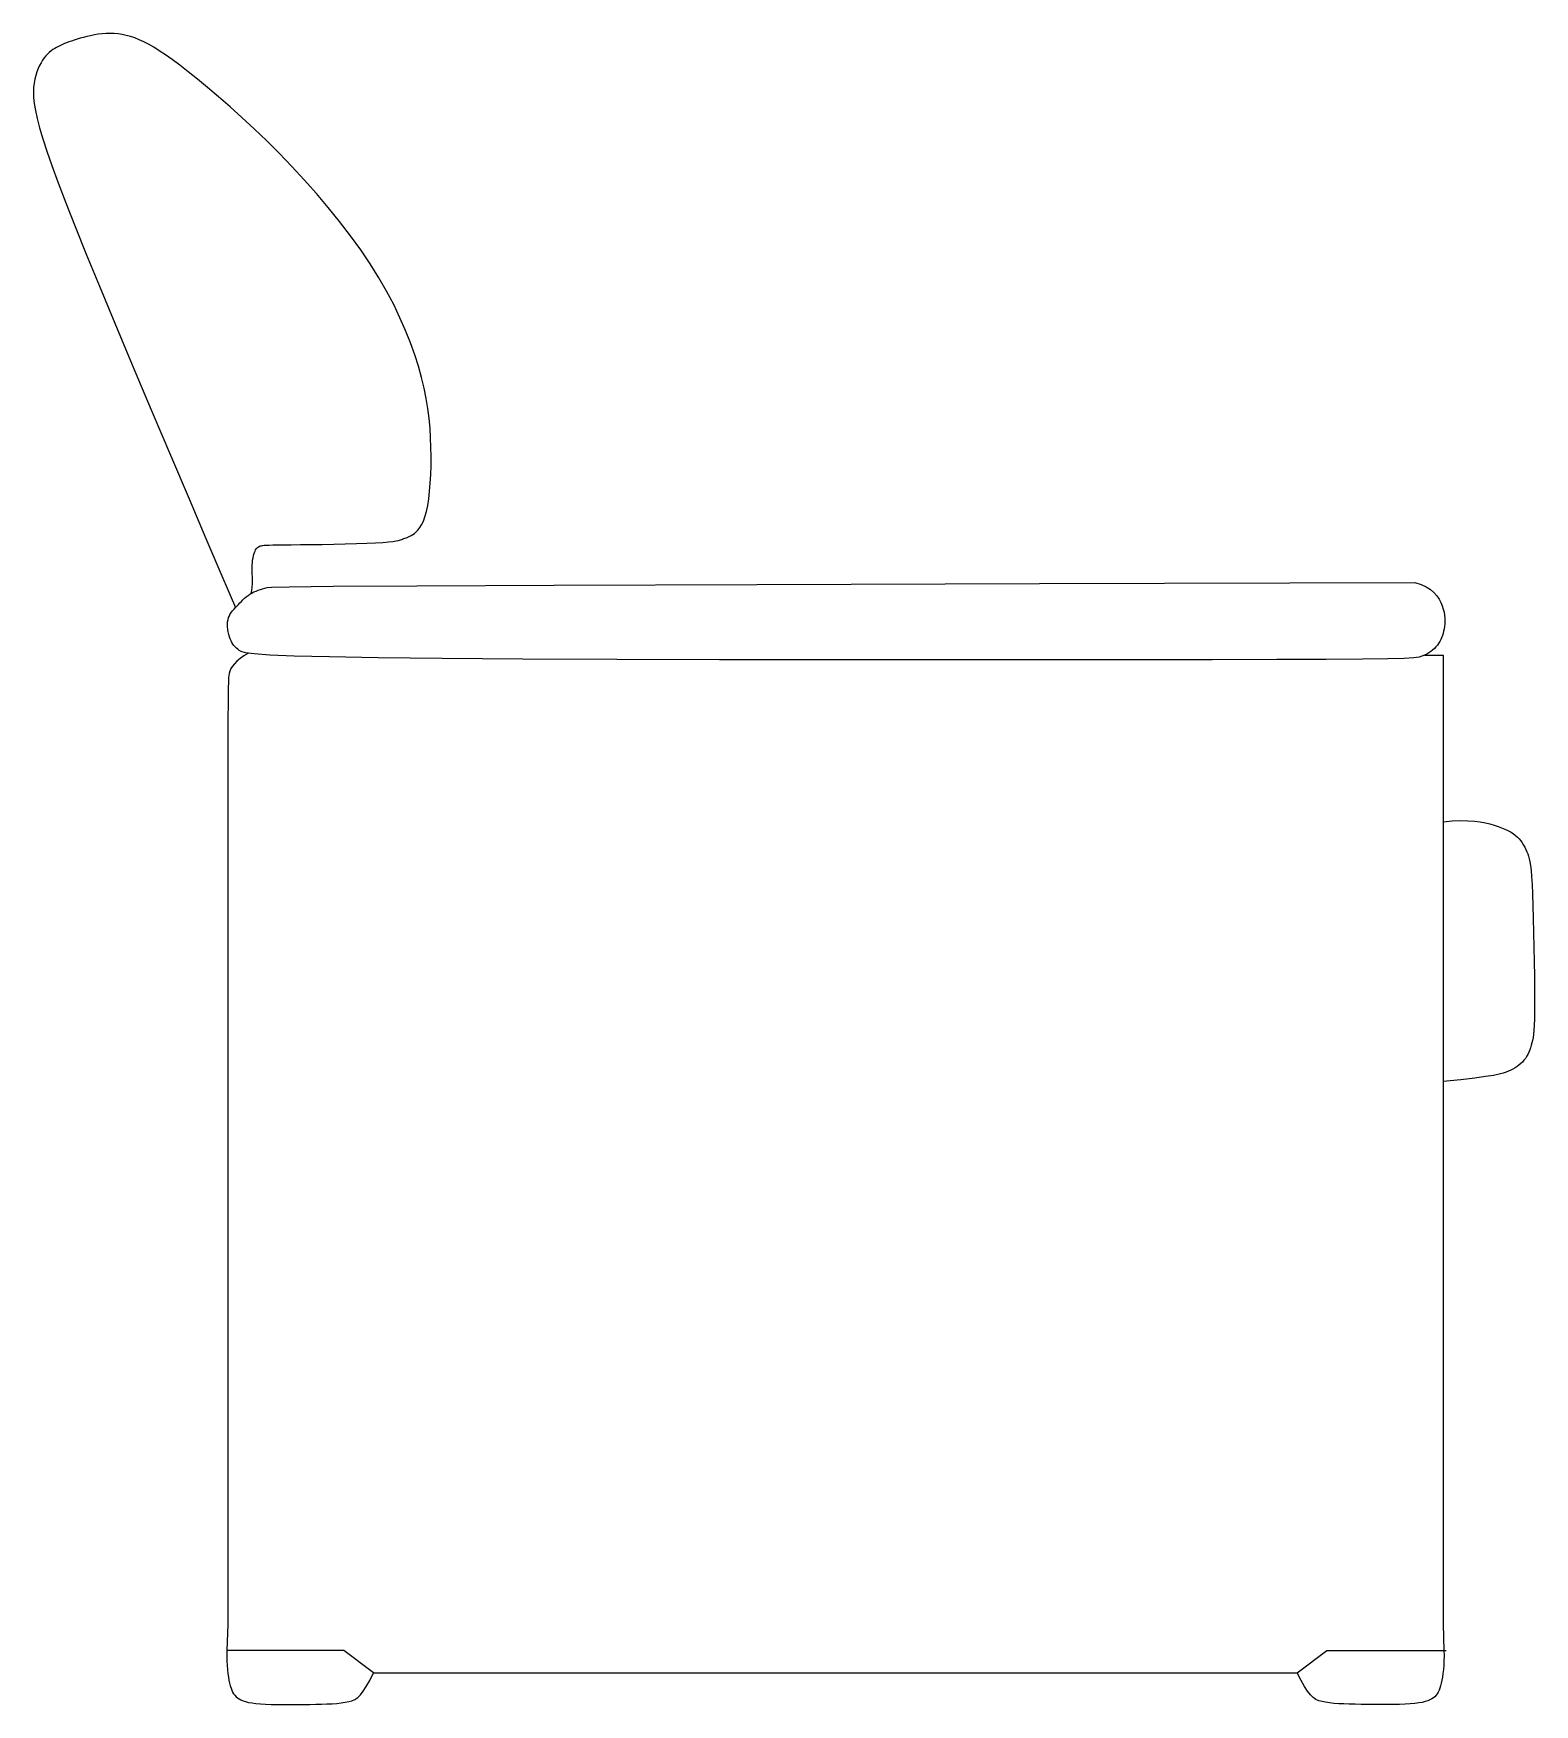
# Model space of a CAD drawing. Header units: millimetres. Extents: x 421 to 3085, y -1408 to 277.
# Drawn here: x 2106.6 to 2180.7, y -414.2 to -331.7 of the extents above; entities that cross this region are included whole.
import ezdxf

# ---------------------------------------------------------------- set-up
doc = ezdxf.new("R2010")
doc.units = ezdxf.units.MM

msp = doc.modelspace()

# ---------------------------------------------------------------- linework, layer by layer
at = {"color": 18, "linetype": 'Continuous', "true_color": 0x000000}
msp.add_line((2123.38, -412.605), (2168.959, -412.605), dxfattribs=at)
for points in [[(2117.336, -359.334), (2117.37, -359.177), (2117.39, -359.015), (2117.399, -358.85), (2117.402, -358.684), (2117.399, -358.52), (2117.393, -358.36), (2117.389, -358.206), (2117.387, -358.059), (2117.391, -357.923), (2117.4, -357.796), (2117.414, -357.68), (2117.432, -357.573), (2117.453, -357.476), (2117.477, -357.389), (2117.504, -357.312), (2117.532, -357.244), (2117.561, -357.185), (2117.591, -357.135), (2117.624, -357.093), (2117.66, -357.058), (2117.699, -357.03), (2117.743, -357.006), (2117.791, -356.988), (2117.845, -356.973), (2117.906, -356.962), (2117.983, -356.953), (2118.086, -356.947), (2118.223, -356.941), (2118.405, -356.937), (2118.642, -356.934), (2118.943, -356.93), (2119.317, -356.926), (2119.769, -356.921), (2120.283, -356.915), (2120.839, -356.907), (2121.413, -356.898), (2121.986, -356.886), (2122.536, -356.872), (2123.041, -356.856), (2123.48, -356.837), (2123.838, -356.814), (2124.12, -356.79), (2124.337, -356.764), (2124.499, -356.737), (2124.618, -356.71), (2124.705, -356.684), (2124.769, -356.66), (2124.823, -356.638), (2124.875, -356.619), (2124.928, -356.602), (2124.982, -356.584), (2125.04, -356.564), (2125.1, -356.54), (2125.165, -356.51), (2125.235, -356.472), (2125.312, -356.425), (2125.394, -356.367), (2125.481, -356.293), (2125.572, -356.199), (2125.662, -356.081), (2125.751, -355.936), (2125.837, -355.758), (2125.917, -355.544), (2125.989, -355.29), (2126.052, -354.993), (2126.105, -354.657), (2126.148, -354.287), (2126.181, -353.888), (2126.204, -353.465), (2126.217, -353.025), (2126.22, -352.571), (2126.213, -352.109), (2126.195, -351.644), (2126.165, -351.174), (2126.12, -350.697), (2126.059, -350.21), (2125.978, -349.711), (2125.875, -349.197), (2125.748, -348.667), (2125.596, -348.117), (2125.415, -347.547), (2125.203, -346.956), (2124.961, -346.346), (2124.684, -345.719), (2124.373, -345.075), (2124.024, -344.418), (2123.638, -343.747), (2123.211, -343.065), (2122.744, -342.373), (2122.24, -341.675), (2121.705, -340.976), (2121.142, -340.279), (2120.558, -339.59), (2119.958, -338.912), (2119.345, -338.25), (2118.726, -337.607), (2118.106, -336.989), (2117.49, -336.398), (2116.884, -335.837), (2116.296, -335.309), (2115.73, -334.816), (2115.193, -334.363), (2114.691, -333.951), (2114.231, -333.583), (2113.817, -333.261), (2113.445, -332.983), (2113.11, -332.744), (2112.807, -332.541), (2112.531, -332.368), (2112.278, -332.224), (2112.041, -332.102), (2111.815, -332), (2111.598, -331.914), (2111.385, -331.843), (2111.178, -331.787), (2110.975, -331.744), (2110.775, -331.713), (2110.577, -331.695), (2110.381, -331.689), (2110.186, -331.694), (2109.991, -331.708), (2109.797, -331.732), (2109.606, -331.763), (2109.419, -331.8), (2109.239, -331.842), (2109.065, -331.886), (2108.901, -331.931), (2108.747, -331.977), (2108.604, -332.021), (2108.472, -332.064), (2108.35, -332.106), (2108.235, -332.148), (2108.127, -332.191), (2108.025, -332.235), (2107.927, -332.28), (2107.831, -332.327), (2107.738, -332.376), (2107.646, -332.43), (2107.555, -332.488), (2107.467, -332.552), (2107.38, -332.624), (2107.294, -332.705), (2107.21, -332.795), (2107.128, -332.897), (2107.048, -333.011), (2106.97, -333.137), (2106.896, -333.275), (2106.828, -333.425), (2106.766, -333.588), (2106.711, -333.763), (2106.666, -333.949), (2106.63, -334.148), (2106.605, -334.36), (2106.596, -334.592), (2106.605, -334.853), (2106.636, -335.151), (2106.693, -335.495), (2106.779, -335.893), (2106.899, -336.354), (2107.056, -336.885), (2107.254, -337.499), (2107.503, -338.215), (2107.813, -339.058), (2108.192, -340.051), (2108.651, -341.216), (2109.2, -342.577), (2109.848, -344.159), (2110.606, -345.983), (2111.472, -348.05), (2112.406, -350.265), (2113.357, -352.51), (2114.273, -354.666), (2115.102, -356.614), (2115.794, -358.237), (2116.298, -359.416), (2116.561, -360.032)], [(2174.767, -358.787), (2175.067, -358.888), (2175.321, -359.008), (2175.533, -359.144), (2175.707, -359.292), (2175.848, -359.449), (2175.961, -359.612), (2176.048, -359.777), (2176.116, -359.941), (2176.167, -360.101), (2176.204, -360.257), (2176.228, -360.407), (2176.24, -360.552), (2176.242, -360.692), (2176.236, -360.826), (2176.223, -360.955), (2176.204, -361.078), (2176.181, -361.195), (2176.153, -361.306), (2176.121, -361.412), (2176.083, -361.514), (2176.04, -361.611), (2175.99, -361.704), (2175.934, -361.794), (2175.872, -361.881), (2175.802, -361.966), (2175.725, -362.047), (2175.641, -362.125), (2175.549, -362.198), (2175.451, -362.266), (2175.346, -362.328), (2175.233, -362.384), (2175.113, -362.432), (2174.969, -362.473), (2174.71, -362.507), (2174.23, -362.535), (2173.422, -362.557), (2172.179, -362.574), (2170.393, -362.587), (2167.958, -362.597), (2164.766, -362.605), (2160.764, -362.611), (2156.115, -362.614), (2151.036, -362.614), (2145.743, -362.61), (2140.454, -362.602), (2135.384, -362.588), (2130.751, -362.568), (2126.771, -362.541), (2123.607, -362.507), (2121.205, -362.466), (2119.457, -362.42), (2118.255, -362.369), (2117.491, -362.315), (2117.058, -362.258), (2116.846, -362.2), (2116.749, -362.142), (2116.676, -362.083), (2116.609, -362.024), (2116.548, -361.963), (2116.491, -361.898), (2116.44, -361.828), (2116.393, -361.75), (2116.349, -361.665), (2116.309, -361.57), (2116.273, -361.464), (2116.24, -361.349), (2116.213, -361.229), (2116.193, -361.105), (2116.18, -360.98), (2116.175, -360.857), (2116.18, -360.738), (2116.197, -360.626), (2116.224, -360.524), (2116.263, -360.429), (2116.31, -360.342), (2116.365, -360.259), (2116.427, -360.181), (2116.493, -360.105), (2116.563, -360.03), (2116.635, -359.954), (2116.708, -359.878), (2116.782, -359.8), (2116.858, -359.723), (2116.936, -359.646), (2117.017, -359.571), (2117.101, -359.499), (2117.189, -359.431), (2117.281, -359.368), (2117.377, -359.31), (2117.478, -359.257), (2117.581, -359.21), (2117.688, -359.167), (2117.796, -359.129), (2117.904, -359.096), (2118.013, -359.066), (2118.122, -359.041), (2118.338, -359.019), (2119.207, -358.999), (2121.384, -358.977), (2125.521, -358.954), (2132.274, -358.925), (2142.296, -358.889), (2156.243, -358.844), (2174.767, -358.787)], [(2117.216, -362.279), (2116.984, -362.413), (2116.792, -362.544), (2116.637, -362.672), (2116.513, -362.798), (2116.417, -362.921), (2116.344, -363.042), (2116.291, -363.16), (2116.251, -363.275), (2116.223, -363.477), (2116.204, -364.217), (2116.192, -366.035), (2116.185, -369.471), (2116.183, -375.065), (2116.184, -383.359), (2116.185, -394.891), (2116.186, -410.204)], [(2175.233, -362.384), (2176.153, -362.384), (2176.153, -410.204)], [(2176.153, -370.604), (2176.61, -370.561), (2177.016, -370.543), (2177.378, -370.546), (2177.699, -370.567), (2177.985, -370.603), (2178.241, -370.65), (2178.47, -370.706), (2178.679, -370.766), (2178.87, -370.829), (2179.045, -370.893), (2179.206, -370.96), (2179.353, -371.031), (2179.487, -371.104), (2179.609, -371.182), (2179.72, -371.265), (2179.82, -371.353), (2179.91, -371.446), (2179.991, -371.544), (2180.064, -371.646), (2180.13, -371.751), (2180.189, -371.859), (2180.242, -371.969), (2180.29, -372.08), (2180.333, -372.19), (2180.372, -372.303), (2180.408, -372.428), (2180.44, -372.578), (2180.47, -372.766), (2180.497, -373.005), (2180.522, -373.309), (2180.546, -373.69), (2180.568, -374.161), (2180.589, -374.728), (2180.608, -375.374), (2180.625, -376.071), (2180.64, -376.795), (2180.653, -377.52), (2180.662, -378.221), (2180.668, -378.872), (2180.67, -379.447), (2180.668, -379.928), (2180.661, -380.321), (2180.651, -380.638), (2180.636, -380.891), (2180.618, -381.093), (2180.596, -381.256), (2180.57, -381.393), (2180.541, -381.515), (2180.508, -381.634), (2180.471, -381.751), (2180.431, -381.865), (2180.385, -381.976), (2180.334, -382.083), (2180.278, -382.185), (2180.215, -382.283), (2180.146, -382.374), (2180.07, -382.46), (2179.988, -382.539), (2179.9, -382.614), (2179.806, -382.683), (2179.708, -382.747), (2179.605, -382.807), (2179.498, -382.863), (2179.389, -382.916), (2179.272, -382.966), (2179.126, -383.015), (2178.925, -383.065), (2178.641, -383.12), (2178.249, -383.181), (2177.721, -383.251), (2177.031, -383.332), (2176.153, -383.426)], [(2123.38, -412.605), (2121.92, -411.503), (2116.14, -411.503)], [(2168.959, -412.605), (2170.419, -411.503), (2176.309, -411.503)]]:
    msp.add_lwpolyline(points, dxfattribs=at)
at = {"color": 18, "true_color": 0x000000}
for points in [[(2116.186, -410.204), (2116.14, -411.503)], [(2176.153, -410.204), (2176.199, -411.503)], [(2116.14, -411.503), (2116.135, -411.767), (2116.139, -412.012), (2116.15, -412.238), (2116.167, -412.447), (2116.189, -412.638), (2116.215, -412.813), (2116.245, -412.973), (2116.277, -413.117), (2116.31, -413.246), (2116.346, -413.363), (2116.384, -413.467), (2116.427, -413.56), (2116.475, -413.643), (2116.53, -413.717), (2116.592, -413.784), (2116.663, -413.844), (2116.743, -413.898), (2116.835, -413.947), (2116.942, -413.991), (2117.068, -414.03), (2117.213, -414.064), (2117.382, -414.093), (2117.577, -414.117), (2117.8, -414.136), (2118.054, -414.151), (2118.334, -414.162), (2118.633, -414.169), (2118.947, -414.173), (2119.269, -414.174), (2119.594, -414.173), (2119.916, -414.17), (2120.229, -414.166), (2120.529, -414.161), (2120.813, -414.154), (2121.081, -414.144), (2121.333, -414.131), (2121.567, -414.114), (2121.783, -414.091), (2121.98, -414.062), (2122.157, -414.026), (2122.315, -413.981), (2122.459, -413.917), (2122.596, -413.826), (2122.73, -413.697), (2122.87, -413.52), (2123.02, -413.286), (2123.188, -412.984), (2123.38, -412.605)], [(2176.199, -411.503), (2176.204, -411.767), (2176.2, -412.012), (2176.189, -412.238), (2176.172, -412.447), (2176.15, -412.638), (2176.124, -412.813), (2176.094, -412.973), (2176.062, -413.117), (2176.029, -413.246), (2175.994, -413.363), (2175.955, -413.467), (2175.912, -413.56), (2175.864, -413.643), (2175.809, -413.717), (2175.747, -413.784), (2175.677, -413.844), (2175.596, -413.898), (2175.504, -413.947), (2175.397, -413.991), (2175.272, -414.03), (2175.126, -414.064), (2174.957, -414.093), (2174.762, -414.117), (2174.539, -414.136), (2174.285, -414.151), (2174.005, -414.162), (2173.706, -414.169), (2173.392, -414.173), (2173.07, -414.174), (2172.745, -414.173), (2172.423, -414.17), (2172.11, -414.166), (2171.81, -414.161), (2171.526, -414.154), (2171.258, -414.144), (2171.006, -414.131), (2170.772, -414.114), (2170.556, -414.091), (2170.359, -414.062), (2170.182, -414.026), (2170.024, -413.981), (2169.88, -413.917), (2169.743, -413.826), (2169.609, -413.697), (2169.469, -413.52), (2169.319, -413.286), (2169.151, -412.984), (2168.959, -412.605)]]:
    msp.add_lwpolyline(points, dxfattribs=at)

doc.saveas('drawing.dxf')
